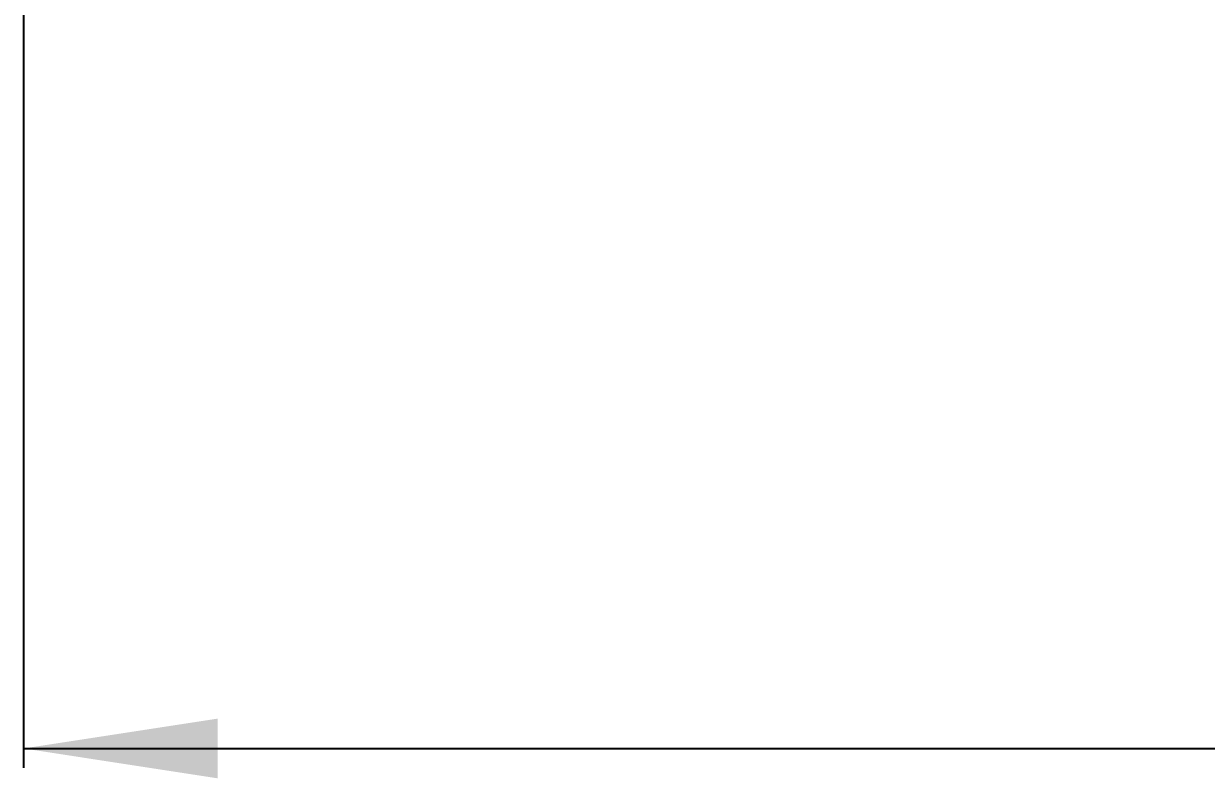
# Model space of a CAD drawing. Header units: millimetres. Extents: x -1002 to 1216, y 148 to 1990.
# Drawn here: x -881.6 to -820.6, y 270.7 to 309.6 of the extents above; entities that cross this region are included whole.
import ezdxf

# ---------------------------------------------------------------- set-up
doc = ezdxf.new("R2010")
doc.units = ezdxf.units.MM
doc.layers.add('FORMAT', color=7, linetype='Continuous')
doc.styles.add('SLDTEXTSTYLE0', font='TXT', dxfattribs={"width": 0.75})
doc.dimstyles.new('SLDDIMSTYLE0', dxfattribs={"dimtxt": 20, "dimasz": 10, "dimexe": 0, "dimexo": 0.0625, "dimgap": 5, "dimtad": 2, "dimdec": 1, "dimrnd": 1e-09, "dimzin": 12, "dimdsep": 46, "dimtxsty": 'SLDTEXTSTYLE0', "dimsah": 1, "dimcen": 0.09, "dimadec": 0, "dimazin": 3, "dimtfac": 1, "dimtofl": 0, "dimtmove": 0, "dimatfit": 3, "dimfxl": 0, "dimfrac": 2, "dimtolj": 1, "dimtzin": 12, "dimarcsym": 0})

# ---------------------------------------------------------------- blocks, each defined once
blk = doc.blocks.new('_D_4')
at = {"layer": 'FORMAT'}
for p, q in [((-881.566, 1086.776), (-881.566, 271.286)), ((-25.566, 1086.776), (-25.566, 271.286)), ((-881.566, 272.286), (-25.566, 272.286))]:
    blk.add_line(p, q, dxfattribs=at)
for points in [[(-881.566, 272.286), (-871.566, 270.747), (-871.566, 273.824)], [(-25.566, 272.286), (-35.566, 273.824), (-35.566, 270.747)]]:
    blk.add_solid(points, dxfattribs=at)
at = {"layer": 'FORMAT', "insert": (-475.733, 298.067), "char_height": 20, "attachment_point": 1, "style": 'SLDTEXTSTYLE0'}
blk.add_mtext('856', dxfattribs=at)

msp = doc.modelspace()

# ---------------------------------------------------------------- dimensions: what is measured, and where the dimension line sits
at = {"layer": 'FORMAT'}
dim = msp.add_linear_dim(base=(-25.566, 272.286), p1=(-881.566, 1086.786), p2=(-25.566, 1086.786), angle=0, dimstyle='SLDDIMSTYLE0', dxfattribs=at)
dim.commit()
dim.dimension.update_dxf_attribs({"geometry": '_D_4', "text_midpoint": (-453.566, 272.286), "dimtype": 160})

doc.saveas('drawing.dxf')
